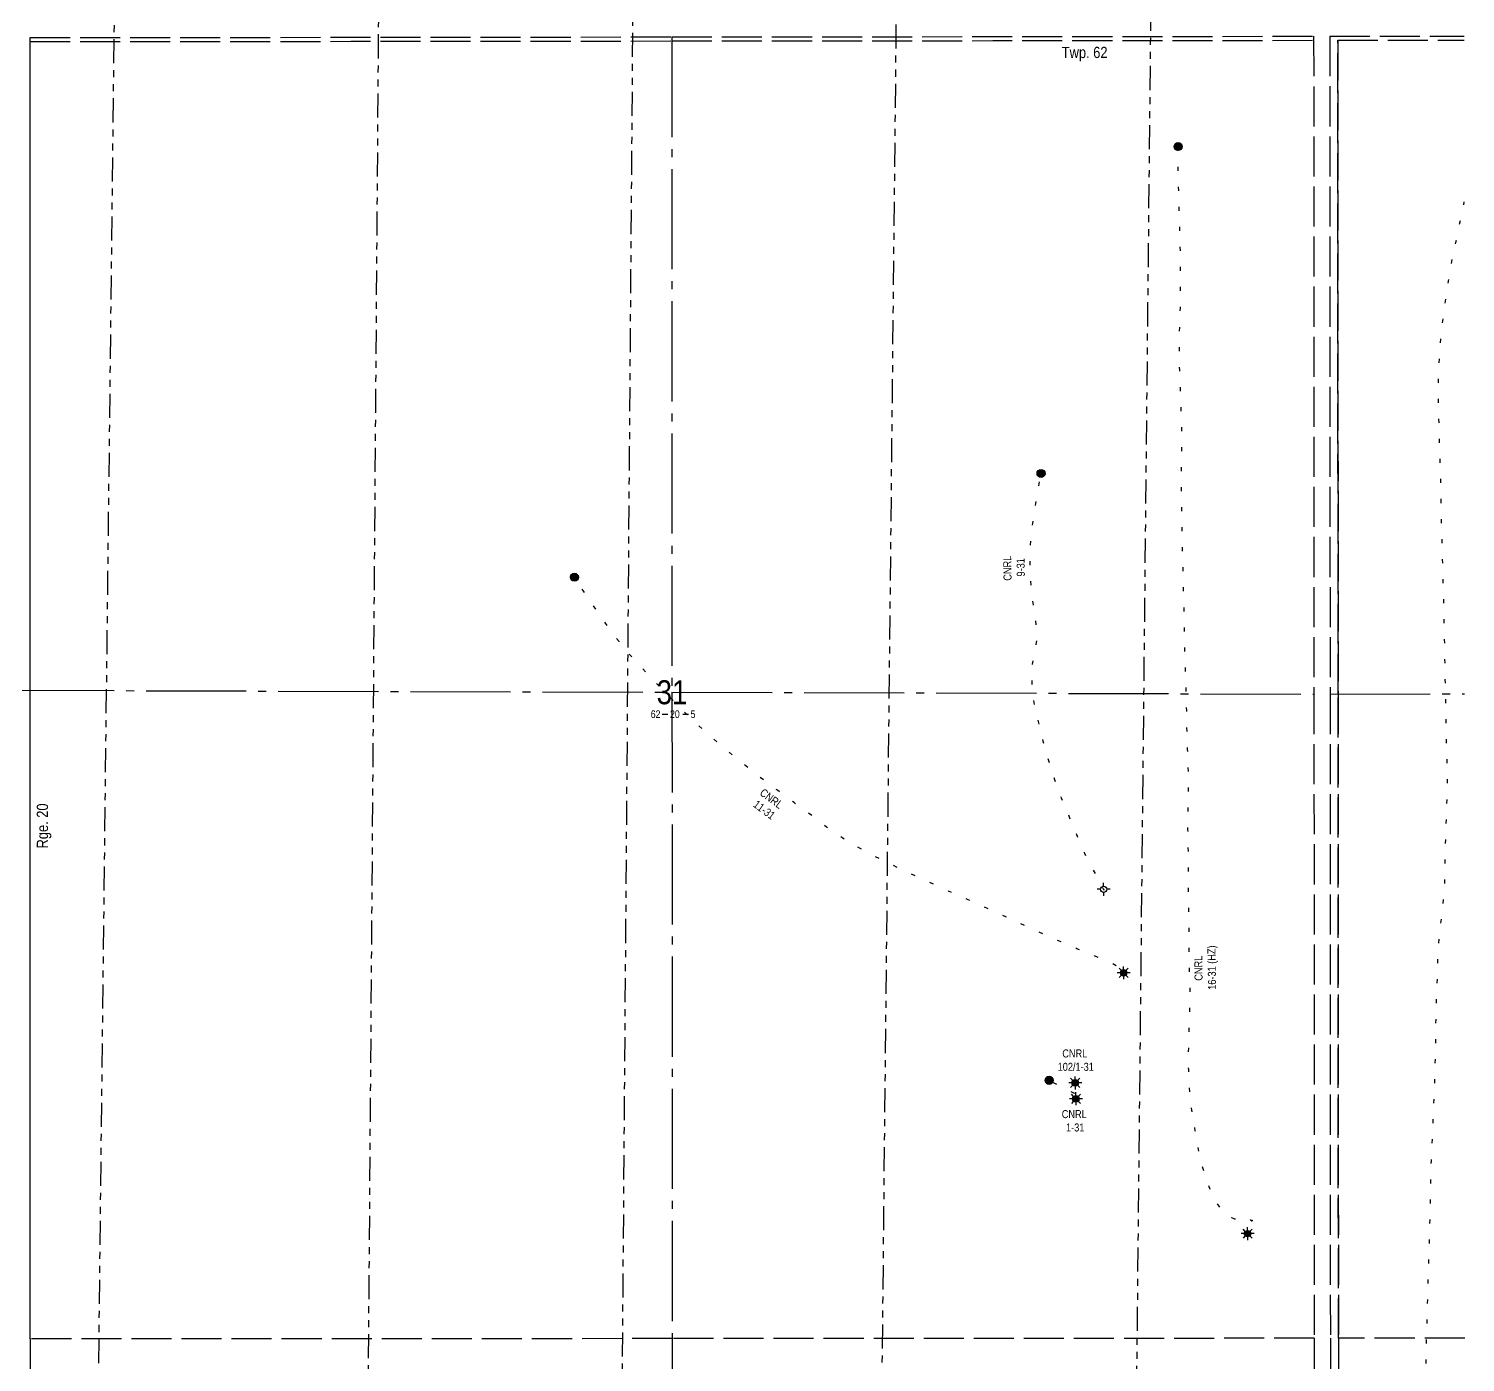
# Model space of a CAD drawing. Extents: x 498179 to 504650, y 6026245 to 6032974.
# Drawn here: x 499919 to 501713, y 6027945 to 6029609 of the extents above; entities that cross this region are included whole.
import ezdxf
from ezdxf.enums import TextEntityAlignment as Align

# ---------------------------------------------------------------- set-up
doc = ezdxf.new("R2010")
doc.units = 0
doc.header["$LTSCALE"] = 5
for name, pattern in [('foc-DOT', [1, 0.2, -0.8]), ('foc-DRILLPATH', [14.75, 6, -1.75, 1.75, -1.75, 1.75, -1.75]), ('foc-QUARTERLINE', [33, 25, -3, 2, -3]), ('foc-UNSURVEYED', [12.5, 10, -2.5])]:
    doc.linetypes.add(name, pattern=pattern)
for name, color, linetype in [('10', 1, 'Continuous'), ('9', 3, 'Continuous'), ('AS-DRILL-T', 8, 'Continuous'), ('C-WS-S', 8, 'Continuous'), ('D-TXT', 6, 'Continuous'), ('DETAIL-HZ-Existing', 8, 'foc-DOT'), ('F-WS-S', 8, 'Continuous'), ('L-QSEC', 8, 'foc-QUARTERLINE'), ('L-SEC', 7, 'Continuous'), ('L-SECLBL', 7, 'Continuous'), ('L-SECQ', 8, 'foc-QUARTERLINE'), ('L-USEC', 7, 'foc-UNSURVEYED'), ('P-PDRILLPATH', 12, 'foc-DRILLPATH')]:
    doc.layers.add(name, color=color, linetype=linetype)
doc.styles.add('80L', font='ARIALN.TTF', dxfattribs={"height": 10})
doc.styles.add('SIMPLEX', font='ARIALN.TTF')

# ---------------------------------------------------------------- blocks, each defined once
blk = doc.blocks.new('L-SECLBL')
at = {"layer": '9', "color": 7}
for p, q in [((-5.1, -27.8), (-12.3, -27.8)), ((20.7, -27.8), (13.5, -27.8))]:
    blk.add_line(p, q, dxfattribs=at)
at = {"layer": '10', "color": 2, "style": 'SIMPLEX'}
blk.add_attdef('SEC', text='', height=30, dxfattribs=at).set_placement((0, 0), align=Align.MIDDLE)
at = {"layer": '10', "color": 5, "style": '80L'}
blk.add_attdef('TWP', text='', height=9.5, dxfattribs=at).set_placement((-14.4, -27.4), align=Align.MIDDLE_RIGHT)
blk.add_attdef('RGE', text='', height=9.5, dxfattribs=at).set_placement((3.6, -27.4), align=Align.MIDDLE_CENTER)
blk.add_attdef('MER', text='', height=9.5, dxfattribs=at).set_placement((23.2, -27.4), align=Align.MIDDLE_LEFT)
blk = doc.blocks.new('GAS')
h = blk.add_hatch(color=255)
h.dxf.hatch_style = 1
edge = h.paths.add_edge_path()
edge.add_arc((0, 0), 0.9, 0, 360)
for p, q in [((-0.81, 0), (-1.62, 0)), ((-0.57, 0.57), (-1.14, 1.14)), ((0, 0.81), (0, 1.62)), ((0.57, 0.57), (1.14, 1.14)), ((1.62, 0), (0.81, 0)), ((-0.57, -0.57), (-1.14, -1.14)), ((0, -0.81), (0, -1.62)), ((1.14, -1.14), (0.57, -0.57))]:
    blk.add_line(p, q)
blk.add_circle((0, 0), 0.8)
blk = doc.blocks.new('BH-Existing')
at = {"layer": 'AS-DRILL-T'}
h = blk.add_hatch(color=256, dxfattribs=at)
h.dxf.hatch_style = 1
edge = h.paths.add_edge_path()
edge.add_arc((0, 0), 0.5, 0, 360)
blk.add_circle((0, 0), 0.5, dxfattribs=at)
blk = doc.blocks.new('GABD')
for p, q in [((-0.81, 0), (-1.62, 0)), ((0, 0.81), (0, 1.62)), ((1.62, 0), (0.81, 0)), ((0, -0.81), (0, -1.62))]:
    blk.add_line(p, q)
blk.add_circle((0, 0), 0.8)

msp = doc.modelspace()

# ---------------------------------------------------------------- linework, layer by layer
at = {"layer": 'DETAIL-HZ-Existing', "ltscale": 5, "flags": 128}
for points in [[(501440.996, 6028105.049), (501440.996, 6028105.049), (501440.996, 6028105.499), (501440.656, 6028105.949), (501439.616, 6028106.679), (501439.356, 6028106.929), (501439.136, 6028107.109), (501438.946, 6028107.239), (501438.786, 6028107.319), (501438.636, 6028107.359), (501438.356, 6028107.378), (501437.996, 6028107.408), (501437.836, 6028107.408), (501437.116, 6028107.538), (501436.516, 6028107.808), (501436.086, 6028108.058), (501435.855, 6028108.068), (501435.506, 6028107.908), (501435.526, 6028107.777), (501435.826, 6028107.728), (501436.475, 6028108.748), (501437.465, 6028110.258), (501438.314, 6028111.358), (501438.204, 6028112.978), (501437.903, 6028114.938), (501438.503, 6028116.048), (501439.023, 6028116.659), (501439.223, 6028117.009), (501439.543, 6028117.369), (501440.142, 6028117.789), (501440.942, 6028118.509), (501441.522, 6028119.22), (501441.842, 6028119.88), (501442.191, 6028120.62), (501442.691, 6028121.3), (501443.521, 6028122.11), (501443.671, 6028122.25), (501443.681, 6028122.25), (501443.681, 6028122.25), (501443.951, 6028122.3), (501444.161, 6028122.26), (501444.431, 6028122.19), (501444.761, 6028122.101), (501445.161, 6028122.011), (501445.631, 6028121.921), (501446.111, 6028121.821), (501446.601, 6028121.711), (501446.811, 6028121.631), (501446.891, 6028121.541), (501446.691, 6028121.201), (501446.001, 6028120.761), (501445.012, 6028120.411), (501443.812, 6028120.17), (501442.502, 6028119.95), (501441.162, 6028119.759), (501439.572, 6028119.729), (501437.492, 6028119.898), (501434.912, 6028120.247), (501431.951, 6028120.856), (501428.681, 6028121.815), (501425.141, 6028123.174), (501421.47, 6028124.963), (501417.109, 6028127.722), (501413.508, 6028130.491), (501410.068, 6028133.749), (501406.686, 6028137.638), (501403.385, 6028142.177), (501400.203, 6028147.376), (501397.201, 6028153.175), (501394.439, 6028159.515), (501391.947, 6028166.354), (501389.555, 6028173.583), (501387.023, 6028181.072), (501384.56, 6028188.972), (501382.397, 6028197.261), (501380.425, 6028205.951), (501378.692, 6028214.9), (501377.149, 6028224.06), (501375.596, 6028233.309), (501374.053, 6028242.699), (501372.52, 6028252.168), (501371.097, 6028261.698), (501369.994, 6028271.298), (501369.101, 6028280.938), (501368.358, 6028290.557), (501367.815, 6028300.197), (501367.452, 6028309.837), (501367.209, 6028319.497), (501367.236, 6028329.117), (501367.493, 6028338.778), (501367.79, 6028348.448), (501368.126, 6028358.108), (501368.403, 6028367.748), (501368.64, 6028377.428), (501368.917, 6028387.109), (501369.184, 6028396.789), (501369.231, 6028406.469), (501369.008, 6028416.159), (501368.745, 6028425.829), (501368.542, 6028435.489), (501368.369, 6028445.169), (501368.216, 6028454.829), (501368.143, 6028464.489), (501368.07, 6028474.139), (501367.886, 6028483.809), (501367.713, 6028493.489), (501367.62, 6028503.129), (501367.557, 6028512.809), (501367.444, 6028522.489), (501367.281, 6028532.169), (501367.198, 6028541.85), (501367.155, 6028551.49), (501367.092, 6028561.21), (501367.039, 6028570.84), (501367.016, 6028580.51), (501366.923, 6028590.17), (501366.74, 6028599.8), (501366.557, 6028609.46), (501366.504, 6028619.12), (501366.58, 6028628.8), (501366.737, 6028638.48), (501367.023, 6028651.671), (501367.18, 6028661.321), (501367.197, 6028671.001), (501367.034, 6028680.661), (501366.771, 6028690.331), (501366.478, 6028699.981), (501366.115, 6028709.641), (501365.752, 6028719.291), (501365.439, 6028728.951), (501365.226, 6028738.591), (501365.062, 6028748.251), (501364.949, 6028757.921), (501364.806, 6028767.571), (501364.573, 6028777.241), (501364.27, 6028786.901), (501363.987, 6028796.551), (501363.664, 6028806.211), (501363.251, 6028815.871), (501362.888, 6028825.511), (501362.675, 6028835.191), (501362.522, 6028844.841), (501362.339, 6028854.521), (501362.116, 6028864.171), (501361.903, 6028873.841), (501361.74, 6028883.491), (501361.516, 6028893.161), (501361.183, 6028902.791), (501360.93, 6028912.441), (501360.797, 6028922.101), (501360.524, 6028931.791), (501360.171, 6028941.451), (501359.968, 6028951.131), (501359.805, 6028960.811), (501359.592, 6028970.471), (501359.359, 6028980.111), (501359.146, 6028989.761), (501358.973, 6028999.431), (501358.85, 6029009.091), (501358.697, 6029018.741), (501358.504, 6029028.382), (501358.42, 6029038.052), (501358.417, 6029047.712), (501358.464, 6029057.382), (501358.611, 6029067.032), (501358.718, 6029076.702), (501358.755, 6029086.362), (501358.832, 6029096.022), (501358.829, 6029105.672), (501358.666, 6029115.322), (501358.403, 6029124.962), (501358.1, 6029134.622), (501357.757, 6029144.282), (501357.364, 6029153.962), (501356.921, 6029163.612), (501356.567, 6029173.222), (501356.264, 6029182.872), (501356.021, 6029192.502), (501355.898, 6029202.162), (501355.855, 6029211.823), (501355.922, 6029221.483), (501356.139, 6029231.143), (501356.426, 6029240.773), (501356.733, 6029250.443), (501357.01, 6029260.103), (501357.207, 6029269.793), (501357.254, 6029279.464), (501357.261, 6029289.144), (501357.308, 6029298.804), (501357.334, 6029308.474), (501357.261, 6029318.154), (501357.118, 6029327.814), (501356.925, 6029337.494), (501356.682, 6029347.184), (501356.389, 6029356.854), (501356.076, 6029366.544), (501355.853, 6029376.214), (501355.62, 6029385.844), (501355.337, 6029395.524), (501355.014, 6029405.164), (501354.781, 6029414.834), (501354.628, 6029424.514), (501354.465, 6029434.154), (501354.312, 6029443.824), (501354.301, 6029444.934), (501354.266, 6029461.934)], [(501712.751, 6026339.841), (501709.585, 6026340.908), (501705.105, 6026342.336), (501700.794, 6026343.624), (501696.884, 6026345.212), (501693.363, 6026347.631), (501690.131, 6026350.759), (501687, 6026354.188), (501683.978, 6026357.966), (501681.216, 6026362.225), (501678.834, 6026366.804), (501676.852, 6026371.653), (501675.24, 6026376.583), (501673.637, 6026381.522), (501671.875, 6026386.761), (501670.062, 6026393.05), (501668.549, 6026400.83), (501667.655, 6026410.25), (501667.432, 6026416.049), (501667.419, 6026422.019), (501667.478, 6026424.58), (501668.282, 6026437.25), (501669.546, 6026452.111), (501670.539, 6026468.271), (501670.921, 6026485.372), (501670.663, 6026503.242), (501670.864, 6026522.482), (501672.685, 6026543.683), (501676.214, 6026567.055), (501676.533, 6026568.905), (501680.483, 6026592.327), (501683.801, 6026619.239), (501685.218, 6026647.2), (501685.385, 6026675.63), (501685.514, 6026700.77), (501685.562, 6026704.16), (501686.279, 6026732.901), (501687.537, 6026761.572), (501688.564, 6026790.143), (501689.021, 6026819.003), (501689.458, 6026847.774), (501689.785, 6026876.574), (501689.182, 6026905.174), (501688.179, 6026933.714), (501687.676, 6026962.074), (501687.514, 6026990.844), (501687.141, 6027019.574), (501686.518, 6027048.074), (501686.515, 6027076.774), (501686.842, 6027105.375), (501687.099, 6027133.965), (501685.876, 6027162.695), (501683.803, 6027191.404), (501682.041, 6027220.074), (501679.588, 6027248.693), (501676.415, 6027277.072), (501674.452, 6027305.461), (501674.819, 6027334.162), (501675.936, 6027362.892), (501677.334, 6027391.773), (501678.661, 6027420.624), (501678.498, 6027449.334), (501677.395, 6027477.954), (501676.422, 6027506.664), (501675.629, 6027535.234), (501674.786, 6027563.984), (501673.523, 6027592.723), (501672.14, 6027621.443), (501670.717, 6027650.153), (501669.655, 6027678.902), (501668.941, 6027707.913), (501668.369, 6027736.492), (501667.856, 6027765.243), (501667.413, 6027793.923), (501667.23, 6027822.603), (501666.897, 6027851.383), (501665.454, 6027880.193), (501664.131, 6027908.842), (501663.968, 6027937.412), (501664.296, 6027965.943), (501665.183, 6027994.744), (501665.85, 6028023.404), (501666.507, 6028052.185), (501667.674, 6028080.886), (501668.461, 6028109.586), (501669.098, 6028138.287), (501669.595, 6028166.737), (501670.382, 6028195.548), (501671.789, 6028224.219), (501673.107, 6028252.87), (501674.224, 6028281.59), (501675.051, 6028310.341), (501675.958, 6028339.082), (501676.105, 6028367.912), (501676.892, 6028396.463), (501678.189, 6028425.174), (501678.506, 6028453.814), (501680.793, 6028482.385), (501684.821, 6028510.897), (501687.168, 6028539.489), (501687.755, 6028568.059), (501688.322, 6028596.6), (501689.239, 6028625.28), (501690.416, 6028653.781), (501690.473, 6028682.462), (501689.55, 6028711.211), (501688.968, 6028740.012), (501688.455, 6028768.872), (501687.792, 6028797.652), (501687.288, 6028827.102), (501686.846, 6028855.872), (501686.113, 6028884.392), (501685.38, 6028913.052), (501684.607, 6028941.671), (501683.794, 6028970.321), (501683.091, 6028998.991), (501682.468, 6029027.561), (501681.855, 6029056.281), (501681.013, 6029084.981), (501680.06, 6029113.711), (501679.237, 6029142.551), (501679.394, 6029171.291), (501680.691, 6029200.082), (501682.588, 6029228.783), (501686.445, 6029257.255), (501690.572, 6029285.557), (501695.08, 6029313.88), (501700.927, 6029342.023), (501706.674, 6029370.036), (501711.538, 6029393.022)], [(501261.054, 6028535.494), (501261.124, 6028535.254), (501261.194, 6028535.044), (501261.194, 6028535.044), (501261.194, 6028535.044), (501261.274, 6028534.864), (501261.364, 6028534.474), (501261.474, 6028534.074), (501261.584, 6028533.894), (501261.584, 6028533.894), (501261.584, 6028533.894), (501261.584, 6028533.894), (501261.404, 6028534.284), (501261.314, 6028534.414), (501261.024, 6028534.874), (501258.872, 6028539.824), (501257.832, 6028542.733), (501254.89, 6028548.513), (501251.789, 6028553.582), (501248.357, 6028559.271), (501244.735, 6028565.56), (501241.173, 6028572.279), (501237.631, 6028579.718), (501233.859, 6028588.387), (501226.894, 6028604.775), (501222.672, 6028614.964), (501218.649, 6028624.923), (501214.246, 6028635.532), (501208.802, 6028648.671), (501203.559, 6028662.319), (501198.735, 6028676.328), (501194.151, 6028690.857), (501189.727, 6028705.756), (501185.693, 6028719.825), (501182.159, 6028734.004), (501179.876, 6028744.263), (501176.842, 6028757.422), (501174.609, 6028767.872), (501173.036, 6028778.172), (501172.193, 6028788.931), (501171.79, 6028800.642), (501172.566, 6028815.852), (501175.561, 6028831.903), (501177.498, 6028842.864), (501177.917, 6028848.854), (501177.915, 6028855.184), (501177.523, 6028861.514), (501176.25, 6028871.813), (501173.716, 6028888.773), (501171.27, 6028908.582), (501169.905, 6028927.902), (501169.41, 6028946.452), (501169.875, 6028964.373), (501171.5, 6028981.253), (501174.214, 6029001.794), (501177.459, 6029022.195), (501181.682, 6029046.177), (501183.05, 6029053.927)], [(501286.204, 6028430.575), (501286.204, 6028430.575), (501286.114, 6028430.505), (501286.014, 6028430.435), (501285.974, 6028430.365), (501286.024, 6028430.215), (501286.184, 6028430.125), (501286.344, 6028430.065), (501286.674, 6028430.035), (501287.454, 6028430.135), (501287.534, 6028430.545), (501276.674, 6028432.432), (501281.463, 6028436.293), (501278.392, 6028438.653), (501268.641, 6028444.05), (501261.02, 6028447.198), (501246.838, 6028452.924), (501237.417, 6028456.731), (501227.936, 6028460.658), (501217.775, 6028464.965), (501201.813, 6028471.911), (501186.991, 6028478.496), (501165.979, 6028488.08), (501141.976, 6028499.263), (501116.052, 6028511.066), (501092.01, 6028521.759), (501067.607, 6028532.612), (501041.353, 6028544.575), (501016.35, 6028556.217), (500992.897, 6028567.151), (500971.624, 6028577.725), (500951.191, 6028589.039), (500935.459, 6028598.484), (500915.405, 6028612.549), (500898.891, 6028625.214), (500874.766, 6028643.037), (500853.962, 6028658.431), (500829.667, 6028676.724), (500803.441, 6028697.537), (500786.387, 6028711.832), (500770.083, 6028725.998), (500754.359, 6028740.193), (500737.045, 6028756.888), (500722.161, 6028772.294), (500707.656, 6028787.05), (500693.592, 6028801.596), (500678.688, 6028817.852), (500667.224, 6028830.579), (500656.191, 6028843.966), (500652.269, 6028849.165), (500647.237, 6028855.963), (500637.733, 6028869.291), (500630, 6028880.338), (500620.226, 6028894.286), (500605.18, 6028917.072), (500601.118, 6028923.56), (500600.588, 6028924.41)], [(501226.656, 6028273.335), (501226.656, 6028273.335), (501226.836, 6028273.325), (501227.326, 6028273.275), (501227.806, 6028273.185), (501228.226, 6028273.035), (501228.646, 6028272.785), (501229.167, 6028272.505), (501229.687, 6028272.205), (501230.177, 6028271.886), (501230.637, 6028271.596), (501231.017, 6028271.346), (501231.267, 6028271.206), (501231.507, 6028271.186), (501231.797, 6028271.196), (501232.077, 6028271.136), (501232.387, 6028270.986), (501232.707, 6028270.746), (501232.987, 6028270.456), (501233.297, 6028270.236), (501233.677, 6028270.147), (501234.077, 6028270.137), (501234.417, 6028270.187), (501234.697, 6028270.297), (501234.957, 6028270.427), (501235.217, 6028270.567), (501235.687, 6028270.867), (501236.047, 6028271.387), (501235.146, 6028273.187), (501233.746, 6028274.767), (501231.205, 6028276.826), (501228.955, 6028278.285), (501226.635, 6028279.425), (501223.874, 6028280.594), (501221.534, 6028281.563), (501218.584, 6028282.972), (501215.943, 6028284.352), (501214.203, 6028285.241), (501211.123, 6028286.88), (501208.042, 6028288.52), (501204.952, 6028290.159), (501201.872, 6028291.788), (501198.791, 6028293.427), (501195.711, 6028295.066), (501193.19, 6028296.405)]]:
    msp.add_lwpolyline(points, dxfattribs=at)
at = {"layer": 'L-QSEC'}
msp.add_line((501543.927, 6028778.571), (501711.782, 6028778.744), dxfattribs=at)
at = {"layer": 'L-QSEC', "flags": 128}
for points in [[(500722.148, 6029598.767), (500722.327, 6028780.854)], [(499900.728, 6028783.215), (500722.327, 6028780.854)], [(500722.327, 6028780.854), (501523.821, 6028778.55)], [(500722.327, 6028780.854), (500722.499, 6027974.011)]]:
    msp.add_lwpolyline(points, dxfattribs=at)
at = {"layer": 'L-SEC'}
for p, q in [((499921.062, 6027973.708), (499920.849, 6029597.901)), ((499920.819, 6027973.587), (499921.053, 6027169.784))]:
    msp.add_line(p, q, dxfattribs=at)
at = {"layer": 'L-SECQ', "flags": 128}
msp.add_lwpolyline([(500722.499, 6027974.011), (500722.775, 6027170.053)], dxfattribs=at)
at = {"layer": 'L-USEC', "flags": 128}
for points in [[(500722.148, 6029598.767), (500783.601, 6029598.831), (501122.8, 6029599.185), (501187.5, 6029599.253), (501523.452, 6029599.604)], [(501523.455, 6029599.604), (501523.638, 6029186.551), (501523.821, 6028778.55)], [(501543.558, 6029599.625), (501591.4, 6029599.676), (501621.56, 6029599.706), (501711.453, 6029599.8)], [(501543.561, 6029599.625), (501543.745, 6029186.56), (501543.927, 6028778.559)], [(499920.845, 6029597.932), (500321.496, 6029598.349), (500379.696, 6029598.41), (500722.148, 6029598.767)], [(499920.85, 6029592.875), (500321.501, 6029593.292), (500379.701, 6029593.353), (500722.153, 6029593.709)], [(500722.153, 6029593.709), (500783.606, 6029593.774), (501122.805, 6029594.128), (501187.505, 6029594.196), (501523.457, 6029594.547)], [(501553.616, 6029594.579), (501591.406, 6029594.618), (501621.565, 6029594.649), (501711.458, 6029594.743)], [(501553.98, 6028778.581), (501553.798, 6029186.581), (501553.616, 6029594.579)], [(501553.621, 6029594.561), (501553.802, 6029186.564), (501553.985, 6028778.564)], [(501523.821, 6028778.55), (501524.001, 6028376.494), (501524.18, 6027974.436)], [(501543.927, 6028778.559), (501544.107, 6028376.503), (501544.286, 6027974.445)], [(501554.338, 6027974.466), (501554.16, 6028376.525), (501553.98, 6028778.581)], [(501553.985, 6028778.564), (501554.164, 6028376.507), (501554.343, 6027974.449)], [(500722.499, 6027974.011), (499920.819, 6027973.587)], [(501524.18, 6027974.436), (500722.499, 6027974.011)], [(501524.18, 6027974.436), (501524.36, 6027572.379), (501524.538, 6027170.321)], [(501544.286, 6027974.445), (501544.466, 6027572.388), (501544.645, 6027170.33)], [(501712.102, 6027974.626), (501554.338, 6027974.466)], [(501554.343, 6027974.449), (501554.524, 6027572.392), (501554.702, 6027170.334)]]:
    msp.add_lwpolyline(points, dxfattribs=at)
at = {"layer": 'P-PDRILLPATH', "flags": 128}
for points in [[(499969.741, 6026690.325), (500005.802, 6027873.686), (500060.644, 6032573.155)], [(499989.699, 6026689.208), (500340.71, 6027574.024), (500375.489, 6032178.595)], [(499997.004, 6026688.799), (500655.62, 6027304.335), (500690.334, 6031784.838)], [(500004.309, 6026688.39), (500974.916, 6026985.682), (501020.998, 6031395.286)], [(500011.613, 6026687.982), (501289.882, 6026680.956), (501335.932, 6031135.652)]]:
    msp.add_lwpolyline(points, dxfattribs=at)

# ---------------------------------------------------------------- block references
at = {"layer": 'AS-DRILL-T', "xscale": 9.994633099999922, "yscale": 9.994633099999922, "zscale": 9.994633099999922}
for p in [(501354.266, 6029461.934), (501183.05, 6029053.927), (500600.588, 6028924.41), (501193.19, 6028296.405)]:
    msp.add_blockref('BH-Existing', p, dxfattribs=at)
at = {"layer": 'C-WS-S', "xscale": 4.997316549999961, "yscale": 4.997316549999961, "zscale": 4.997316549999961}
for p in [(501286.204, 6028430.575), (501226.656, 6028273.335), (501440.996, 6028105.049)]:
    msp.add_blockref('GAS', p, dxfattribs=at)
at = {"layer": 'F-WS-S', "xscale": 4.997316549999961, "yscale": 4.997316549999961, "zscale": 4.997316549999961}
for name, p in [('GABD', (501261.274, 6028534.864)), ('GAS', (501225.742, 6028293.252))]:
    msp.add_blockref(name, p, dxfattribs=at)
at = {"layer": 'L-SECLBL', "xscale": 0.99946331, "yscale": 0.99946331, "zscale": 0.999470999999984}
msp.add_blockref('L-SECLBL', (500722.327, 6028780.854), dxfattribs=at).add_auto_attribs({'SEC': '31', 'TWP': '62', 'RGE': '20', 'MER': '5'})

# ---------------------------------------------------------------- texts
at = {"layer": 'D-TXT', "color": 3, "attachment_point": 1, "style": '80L'}
for s, width, gutter_width, insert, char_height, rotation in [('Twp. 62', 101.28659, 47.449, (501209.022, 6029586.4), 13.9925, 0.059968), ('Rge. 20', 55.48904, 47.474, (499929.283, 6028585.837), 14, 90.007579)]:
    msp.add_mtext_dynamic_manual_height_columns(s, width=width, gutter_width=gutter_width, heights=[0], dxfattribs=dict(at, insert=insert, char_height=char_height, rotation=rotation))
at = {"layer": 'F-WS-S', "char_height": 9.99463, "attachment_point": 1, "style": '80L'}
for s, width, insert, rotation in [('\\pi0.31441;CNRL\\P\\pi5.2367;9-31', 30.81042, (501136.304, 6028919.64), 91.015696), ('\\pi12.27;CNRL\\P\\pi14.393;11-31', 54.72062, (500827.066, 6028668.661), 323.543419), ('\\pi12.27;CNRL\\P\\pi0.64887;16-31 (HZ)', 54.72062, (501375.066, 6028408.389), 91.015696)]:
    msp.add_mtext_dynamic_manual_height_columns(s, width=width, gutter_width=49.946, heights=[0], dxfattribs=dict(at, insert=insert, rotation=rotation))
for s, insert in [('\\pi12.27;CNRL\\P\\pi6.4336;102/1-31', (501197.413, 6028334.972)), ('\\pi12.27;CNRL\\P\\pi17.577;1-31', (501196.715, 6028259.262))]:
    msp.add_mtext_dynamic_manual_height_columns(s, width=54.72062, gutter_width=49.946, heights=[0], dxfattribs=dict(at, insert=insert))

doc.saveas('drawing.dxf')
